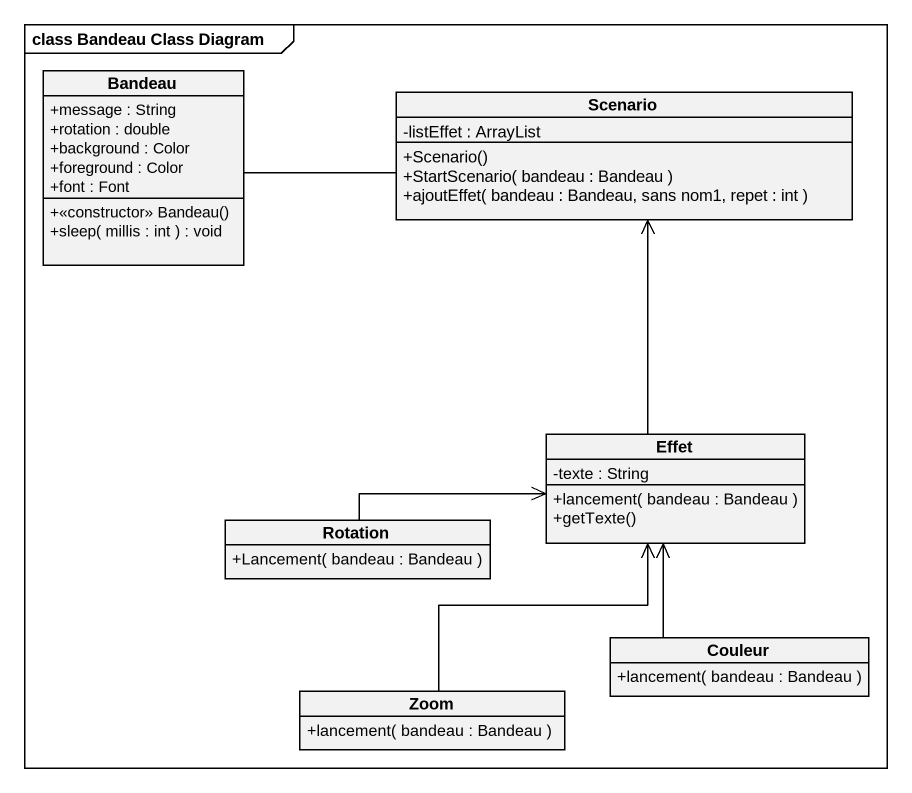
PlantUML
@startuml
mainframe class Bandeau Class Diagram
hide circle
hide empty members
skinparam classAttributeIconSize 0
class Bandeau {
  +message : String
  +rotation : double
  +background : Color
  +foreground : Color
  +font : Font
  +<<constructor>> Bandeau()
  +sleep( millis : int ) : void
}
class Scenario {
  -listEffet : ArrayList
  +Scenario()
  +StartScenario( bandeau : Bandeau )
  +ajoutEffet( bandeau : Bandeau, sans nom1, repet : int )
}
class Effet {
  -texte : String
  +lancement( bandeau : Bandeau )
  +getTexte()
}
class Rotation {
  +Lancement( bandeau : Bandeau )
}
class Zoom {
  +lancement( bandeau : Bandeau )
}
class Couleur {
  +lancement( bandeau : Bandeau )
}
Scenario -left- Bandeau
Effet -up-> Scenario
Rotation -right-> Effet
Zoom -up-> Effet
Couleur -up-> Effet
@enduml
